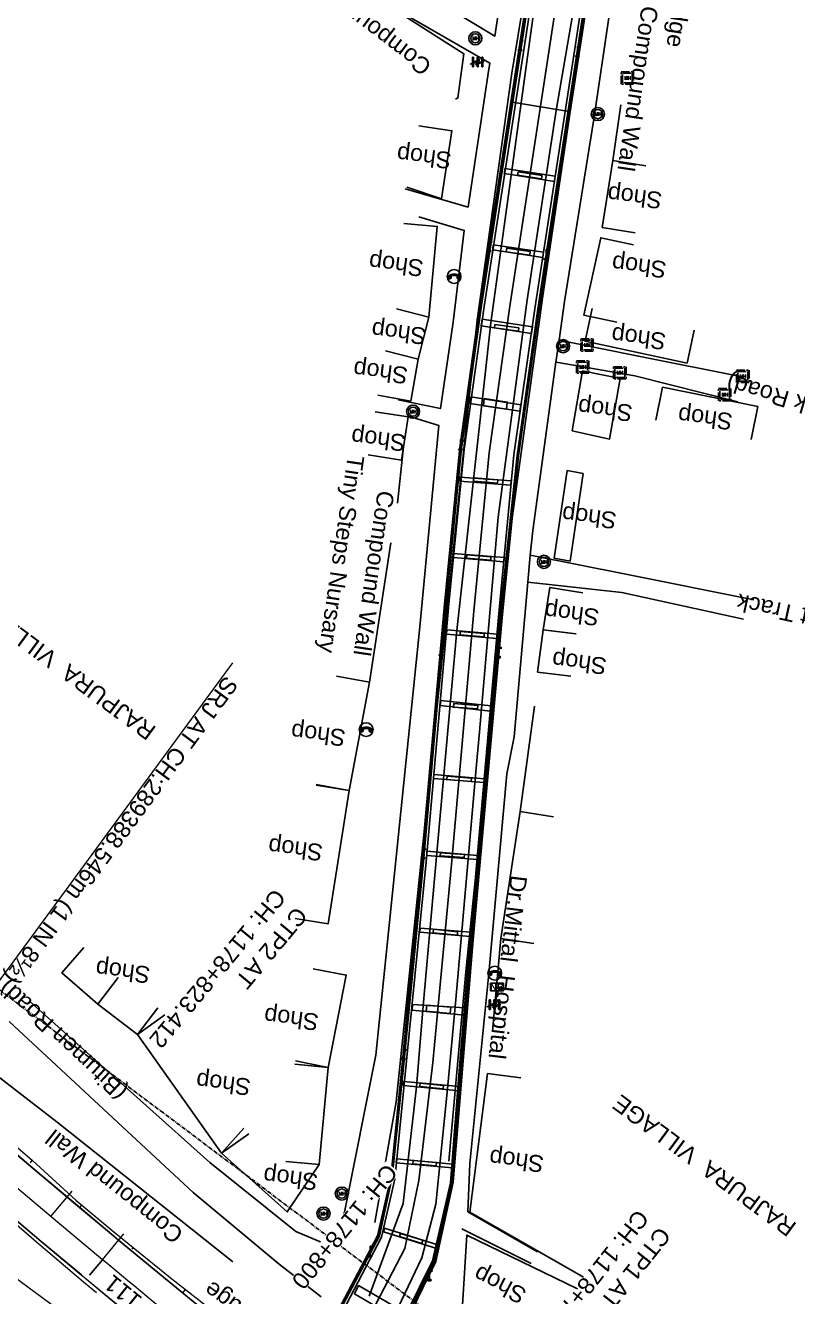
# Model space of a CAD drawing. Header units: metres. Extents: x 644418 to 1306172, y 3366650 to 6747308.
# Drawn here: x 653374.7 to 653490, y 3373469.3 to 3373658.8 of the extents above; entities that cross this region are included whole.
import ezdxf
from ezdxf.enums import TextEntityAlignment as Align

# ---------------------------------------------------------------- set-up
doc = ezdxf.new("R2010")
doc.units = ezdxf.units.M
doc.header["$MEASUREMENT"] = 0
doc.linetypes.add('CENTER', pattern=[2, 1.25, -0.25, 0.25, -0.25])
doc.linetypes.add('PHANTOM', pattern=[2.5, 1.25, -0.25, 0.25, -0.25, 0.25, -0.25])
doc.layers.get('Defpoints').update_dxf_attribs({"lineweight": 0})
for name, color, linetype in [('BRIDGE_PARAPET', 7, 'Continuous'), ('CART_TRACK', 34, 'Continuous'), ('COMMERCIAL_BLD_PUC', 251, 'Continuous'), ('COMPOUND_WALL', 251, 'Continuous'), ('DFCC Boundary', 6, 'CENTER'), ('Dimension', 10, 'Continuous'), ('GRILL', 251, 'Continuous'), ('LAMP_POST', 7, 'Continuous'), ('Manhole', 251, 'Continuous'), ('NAME_BOARD', 251, 'Continuous'), ('PIER_OR_ABUTMENT', 7, 'Continuous'), ('PROPOSED DFCC FORMATION LINE', 187, 'Continuous'), ('SUB_ROAD_CENTRE', 34, 'Continuous'), ('SUB_ROAD_EDGE', 34, 'Continuous'), ('Telephone_Pole', 251, 'Continuous'), ('TOPO_TELEPHONE_POLE', 8, 'Continuous'), ('TOPO_TEXT', 251, 'Continuous'), ('TRANSFORMER', 251, 'Continuous'), ('Trolley Refuse', 10, 'Continuous'), ('Village Name', 7, 'Continuous')]:
    doc.layers.add(name, color=color, linetype=linetype)
for name, color, linetype, lineweight in [('C-ALIG-LABL-DG', 1, 'Continuous', 25), ('C-ALIG-LABL-DG-MARK', 1, 'Continuous', 25), ('Cardinal_Leader', 10, 'Continuous', 0), ('Existing IR Track', 143, 'Continuous', 0), ('PROPOSED DFCC TOE LINE', 239, 'Continuous', 0), ('PROPOSED DFCC TOE SLOPES', 239, 'Continuous', 0), ('PROPOSED DFCC TRACK', 1, 'Continuous', 0), ("RAJPURA STN. SRJ's", 251, 'Continuous', 0)]:
    doc.layers.add(name, color=color, linetype=linetype, lineweight=lineweight)
doc.styles.add('Arial', font='arial.ttf')
doc.styles.add('NB', font='swissbo.ttf', dxfattribs={"height": 1.5})
doc.styles.add('ROMANS', font='romans.shx')
doc.styles.get("Standard").update_dxf_attribs({"font": 'arial.ttf'})
doc.styles.add('Style-Arial', font='arial.ttf')
doc.styles.add('Vill txt', font='arial.ttf', dxfattribs={"height": 3})
doc.dimstyles.new('DIM', dxfattribs={"dimtxt": 2.5, "dimasz": 2.5, "dimexe": 0.18, "dimexo": 0.0625, "dimgap": 0.09, "dimtad": 0, "dimtih": 1, "dimtoh": 1, "dimdec": 3, "dimzin": 0, "dimdsep": 46, "dimtxsty": 'Standard', "dimcen": 0.09, "dimadec": 0, "dimazin": 0, "dimtfac": 1, "dimtdec": 3, "dimtofl": 0, "dimtmove": 0, "dimatfit": 3, "dimfxl": 1, "dimtolj": 1, "dimtzin": 0, "dimarcsym": 0})

# ---------------------------------------------------------------- blocks, each defined once
blk = doc.blocks.new('LP')
for points in [[(0, 0), (0, 1.5)], [(0.25, 1.35), (0.44, 1.35)]]:
    blk.add_lwpolyline(points)
for centre, radius, start, end in [((0.07, 0.99), 0.519, 57.6425, 97.3165), ((0.34, 1.33), 0.094, 11.7012, 168.0476)]:
    blk.add_arc(centre, radius, start, end)
at = {"extrusion": (0, 0, -1)}
blk.add_ellipse((0, 0.01), major_axis=(0.308, 0), ratio=0.400495, dxfattribs=at)
blk.add_ellipse((0.35, 1.36), major_axis=(0.0017, 0.0438), ratio=0.461056, start_param=1.74022, end_param=4.575836)
blk = doc.blocks.new('NB')
for p, q in [((-0.98, 0.82), (-0.98, 1.98)), ((-0.98, 1.98), (0.98, 1.98)), ((0.98, 1.98), (0.98, 0.82)), ((-0.98, 0.82), (0.98, 0.82)), ((-0.13, 0.82), (-0.13, 0)), ((-0.13, 0), (0.13, 0)), ((0.13, 0.82), (0.13, 0))]:
    blk.add_line(p, q)
at = {"style": 'NB', "width": 1.025371}
blk.add_text('NB', height=0.988, dxfattribs=at).set_placement((0, 1.4), align=Align.MIDDLE)
blk = doc.blocks.new('MHS')
at = {"layer": 'Manhole', "linetype": 'PHANTOM'}
for points in [[(-0.92, 0.95), (0.96, 0.95), (0.96, -0.87), (-0.92, -0.87)], [(-0.72, 0.75), (0.76, 0.75), (0.76, -0.67), (-0.72, -0.67)]]:
    blk.add_lwpolyline(points, close=True, dxfattribs=at)
at = {"layer": 'Manhole', "linetype": 'PHANTOM', "style": 'ROMANS', "width": 0.9}
blk.add_text('MH', height=0.55, dxfattribs=at).set_placement((0.03, -0.22), align=Align.CENTER)
blk = doc.blocks.new('TP')
at = {"layer": 'Telephone_Pole'}
blk.add_hatch(color=8, dxfattribs=at).paths.add_polyline_path([(0.49, 0.08, -0.516403), (0.5, 0.04, 0.157799), (0.42, -0.19, 0.257253), (0.43, -0.21), (0.7, -0.4, 0.297943), (0.73, -0.4, 0.213635), (0.94, -0.09, 0.292624), (0.86, 0.1, 0.314672), (-0.86, 0.1, 0.297888), (-0.94, -0.1, 0.205841), (-0.73, -0.4, 0.297943), (-0.7, -0.4), (-0.43, -0.21, 0.257253), (-0.42, -0.19, 0.155164), (-0.5, 0.04, -0.510878), (-0.49, 0.08, -0.167449)])
at = {"layer": 'Telephone_Pole', "color": 8}
for p, q in [((-0.7, -0.4), (-0.43, -0.21)), ((-0.44, -0.22), (-0.44, -0.22)), ((0.7, -0.4), (0.43, -0.21)), ((0.44, -0.22), (0.44, -0.22))]:
    blk.add_line(p, q, dxfattribs=at)
blk.add_circle((0, 0), 1.03, dxfattribs=at)
for centre, radius, start, end in [((0.01, -1.13), 1.5, 55.3659, 125.2353), ((-0.48, 0.05), 0.0243, 109.2181, 217.464), ((-0.82, -0.21), 0.402, 2.1844, 37.464), ((0.01, -1.34), 1.5, 71.1943, 109.2181), ((0.82, -0.21), 0.402, 141.9464, 177.8156), ((0.48, 0.06), 0.0243, 321.9464, 71.1943), ((0.75, -0.06), 0.194, 350.1231, 55.3659), ((-0.44, -0.19), 0.0258, 304.4776, 2.1844), ((0.44, -0.19), 0.0258, 177.8156, 235.5224), ((0.72, -0.38), 0.0258, 235.5224, 301.8866), ((0.49, -0.01), 0.462, 301.8866, 350.1231)]:
    blk.add_arc(centre, radius, start, end, dxfattribs=at)
blk = doc.blocks.new('TRF')
blk.add_hatch(color=256).paths.add_polyline_path([(0.22, -0.04), (0.38, 0.42), (-0.98, -0.29), (0.02, 0.04), (-0.18, -0.39), (0.98, 0.09)])
for p, q in [((-0.69, 0.72), (-0.69, -0.72)), ((-0.52, 0.72), (-0.69, 0.72)), ((-0.52, -0.72), (-0.52, 0.72)), ((0, 0.72), (0, -0.72)), ((0.17, 0.72), (0, 0.72)), ((0.17, -0.72), (0.17, 0.72)), ((0.7, 0.72), (0.7, -0.72)), ((0.87, 0.72), (0.7, 0.72)), ((0.87, -0.72), (0.87, 0.72)), ((-0.69, -0.72), (-0.52, -0.72)), ((0, -0.72), (0.17, -0.72)), ((0.7, -0.72), (0.87, -0.72))]:
    blk.add_line(p, q)
blk.add_lwpolyline([(0.22, -0.04), (0.38, 0.42), (-0.98, -0.29), (0.02, 0.04), (-0.18, -0.39), (0.98, 0.09)], close=True)
blk = doc.blocks.new('MHC')
at = {"layer": 'Manhole'}
for radius in [0.977, 0.688]:
    blk.add_circle((0, 0), radius, dxfattribs=at)
at = {"layer": 'Manhole', "linetype": 'PHANTOM', "style": 'ROMANS', "width": 0.9}
blk.add_text('MH', height=0.55, dxfattribs=at).set_placement((0.02, -0.28), align=Align.CENTER)
blk = doc.blocks.new('*D1964')
at = {"layer": 'Defpoints', "color": 0, "transparency": 16777216}
for p in [(653096.69, 3373669.94), (653096.69, 3373669.94), (653078.82, 3373645.74)]:
    blk.add_point(p, dxfattribs=at)
at = {"layer": 'Dimension', "color": 0, "lineweight": -2, "transparency": 16777216}
for p, q in [((653096.74, 3373669.91), (653096.83, 3373669.84)), ((653080.3, 3373647.76), (653095.2, 3373667.93)), ((653078.87, 3373645.71), (653078.96, 3373645.64))]:
    blk.add_line(p, q, dxfattribs=at)
at = {"layer": 'Dimension', "color": 0, "transparency": 16777216}
for points in [[(653094.87, 3373668.18), (653095.54, 3373667.68), (653096.69, 3373669.94)], [(653079.97, 3373648), (653080.64, 3373647.51), (653078.82, 3373645.74)]]:
    blk.add_solid(points, dxfattribs=at)
at = {"layer": 'Dimension', "color": 0, "lineweight": 0, "transparency": 16777216, "insert": (1306165.16, 6747301.7), "char_height": 2.5, "attachment_point": 5, "rotation": 144}
blk.add_mtext('\\A1;30.079 m', dxfattribs=at)

msp = doc.modelspace()

# ---------------------------------------------------------------- linework, layer by layer
at = {"layer": 'BRIDGE_PARAPET', "linetype": 'Continuous'}
for points in [[(653228.589, 3373312.87, 274.335), (653259.333, 3373346.827, 275.71), (653288.109, 3373378.346, 277.009), (653299.701, 3373390.721, 277.589), (653309.278, 3373398.785, 277.968), (653318.329, 3373405.097, 278.24), (653331.996, 3373412.726, 278.565), (653356.211, 3373426.054, 278.966), (653382.782, 3373440.523, 279.021), (653405.664, 3373453.224, 278.986), (653413.989, 3373458.952, 278.844), (653421.478, 3373467.298, 278.569), (653427.287, 3373478.302, 278.292), (653429.258, 3373487.02, 278.086), (653431.016, 3373504.429, 277.634), (653433.845, 3373534.126, 276.729), (653437.28, 3373572.516, 275.555), (653439.59, 3373595.893, 274.844), (653442.512, 3373616.875, 274.215), (653448.538, 3373656.103, 273.02), (653456.174, 3373705.46, 271.5)], [(653456.446, 3373705.415, 271.506), (653448.817, 3373656.128, 273.028), (653442.796, 3373617.036, 274.212), (653439.823, 3373595.798, 274.852), (653437.543, 3373572.54, 275.55), (653434.166, 3373534.114, 276.741), (653431.248, 3373504.445, 277.643), (653429.462, 3373487.047, 278.083), (653427.558, 3373478.302, 278.291), (653421.73, 3373467.235, 278.563), (653414.157, 3373458.78, 278.831), (653405.888, 3373453.037, 278.988), (653382.962, 3373440.274, 279.033), (653356.295, 3373425.923, 278.968), (653309.096, 3373399.029, 277.966), (653299.519, 3373390.965, 277.587), (653259.515, 3373346.583, 275.712), (653228.752, 3373312.798, 274.388)], [(653206.44, 3373275.72, 273.232), (653294.92, 3373373.208, 276.923), (653306.134, 3373384.737, 277.417), (653313.992, 3373391.273, 277.745), (653323.374, 3373397.796, 278.042), (653335.685, 3373404.994, 278.453), (653360.951, 3373418.879, 278.987), (653390.042, 3373434.719, 279.114), (653410.549, 3373445.764, 279.223), (653420.361, 3373452.028, 279.317), (653429.906, 3373462.373, 279.167), (653435.736, 3373474.772, 278.794), (653438.377, 3373486.383, 278.395), (653439.82, 3373504.247, 277.755), (653442.22, 3373533.556, 276.681), (653445.599, 3373571.064, 275.567), (653448.131, 3373594.696, 274.844), (653451.241, 3373616.826, 274.141), (653457.184, 3373655.546, 272.991), (653464.501, 3373703.492, 271.481)], [(653464.773, 3373703.453, 271.486), (653457.449, 3373655.48, 272.986), (653451.439, 3373616.756, 274.169), (653448.329, 3373594.626, 274.872), (653445.797, 3373570.994, 275.595), (653442.418, 3373533.486, 276.709), (653440.018, 3373504.177, 277.783), (653438.575, 3373486.313, 278.423), (653435.934, 3373474.702, 278.822), (653430.11, 3373462.187, 279.153), (653420.565, 3373451.842, 279.303), (653410.753, 3373445.578, 279.209), (653390.246, 3373434.533, 279.1), (653361.032, 3373418.593, 278.985), (653335.743, 3373404.754, 278.454), (653323.469, 3373397.598, 278.029), (653314.156, 3373391.103, 277.732), (653306.298, 3373384.567, 277.404), (653295.116, 3373373.012, 276.923), (653265.419, 3373340.427, 275.652), (653235.314, 3373307.141, 274.393)]]:
    msp.add_polyline3d(points, dxfattribs=at)
at = {"layer": 'C-ALIG-LABL-DG-MARK', "color": 1, "linetype": 'Continuous', "lineweight": 25}
msp.add_line((653386.2193, 3373474.7641), (653384.3023, 3373472.4564), dxfattribs=at)
at = {"layer": 'Cardinal_Leader', "lineweight": 0, "flags": 128}
msp.add_lwpolyline([(653378.5012, 3373481.1373), (653381.7187, 3373484.9645)], dxfattribs=at)
at = {"layer": 'Cardinal_Leader', "linetype": 'Continuous', "lineweight": 0, "flags": 128}
msp.add_lwpolyline([(653386.2193, 3373474.7641), (653389.4142, 3373478.6101)], dxfattribs=at)
at = {"layer": 'CART_TRACK', "linetype": 'Continuous'}
for points in [[(653450.054, 3373579.801, 269.05), (653464.3608, 3373576.9763, 269.065), (653483.438, 3373573.184, 268.989)], [(653481.889, 3373570.301, 268.975), (653463.759, 3373574.251, 269.051), (653449.736, 3373575.817, 269.023)]]:
    msp.add_polyline3d(points, dxfattribs=at)
at = {"layer": 'COMMERCIAL_BLD_PUC', "linetype": 'Continuous'}
for points in [[(653433.4564, 3373643.8552, 270.544), (653438.399, 3373643.1, 270.544), (653436.8519, 3373632.9745, 270.89), (653431.6364, 3373634.6736, 270.89)], [(653465.758, 3373627.9086, 270.57), (653460.819, 3373628.687, 270.57), (653462.39, 3373638.655, 270.589), (653467.329, 3373637.8766, 270.589)], [(653431.2132, 3373629.2934, 270.91), (653436.192, 3373628.834, 270.91), (653434.942, 3373615.288, 272.322), (653430.0988, 3373616.5303, 272.322)], [(653462.9861, 3373614.5458, 272.614), (653458.1, 3373615.607, 272.614), (653460.605, 3373627.141, 270.567), (653465.4911, 3373626.0798, 270.567)], [(653430.0988, 3373616.5303, 272.322), (653434.942, 3373615.288, 272.322), (653433.335, 3373609.023, 271.342), (653428.4918, 3373610.2653, 271.342)], [(653474.5393, 3373613.3607, 271.116), (653473.495, 3373608.471, 271.116), (653458.273, 3373611.722, 270.686), (653459.3173, 3373616.6117, 270.686)], [(653428.4918, 3373610.2653, 271.342), (653433.335, 3373609.023, 271.342), (653432.237, 3373602.799, 272.018), (653427.313, 3373603.6677, 272.018)], [(653468.8132, 3373599.9676, 270.489), (653469.806, 3373604.868, 270.489), (653484.061, 3373601.98, 270.463), (653483.0682, 3373597.0796, 270.463)], [(653426.9137, 3373601.1986, 272.123), (653431.854, 3373600.428, 272.123), (653430.8505, 3373593.994, 272.423), (653425.9102, 3373594.7646, 272.423)], [(653456.8264, 3373568.0845, 271.576), (653451.984, 3373568.707, 271.576), (653453.008, 3373575.004, 269.79), (653457.9432, 3373574.2015, 269.79)], [(653456.1322, 3373561.7605, 271.064), (653451.173, 3373562.398, 271.064), (653451.984, 3373568.707, 271.576), (653456.9432, 3373568.0695, 271.576)], [(653421.167, 3373561.793, 270.398), (653426.082, 3373560.875, 270.398), (653423.066, 3373544.728, 270.863), (653418.151, 3373545.646, 270.863)], [(653418.1268, 3373545.5057, 270.863), (653423.066, 3373544.728, 270.863), (653419.939, 3373524.868, 271.192), (653414.9998, 3373525.6457, 271.192)], [(653450.6075, 3373521.8991, 272.039), (653445.666, 3373522.662, 272.039), (653448.588, 3373541.589, 270.941), (653453.5295, 3373540.8261, 270.941)], [(653388.5828, 3373516.8452, 269), (653385.55, 3373512.87, 269), (653380.188, 3373517.535, 269.612), (653383.4699, 3373521.3072, 269.612)], [(653417.6996, 3373518.1517, 270.884), (653422.608, 3373517.199, 270.884), (653419.938, 3373503.443, 270.771), (653415.0296, 3373504.3957, 270.771)], [(653394.4928, 3373512.3362, 269.704), (653391.46, 3373508.361, 269.704), (653385.55, 3373512.87, 269), (653388.5828, 3373516.8452, 269)], [(653408.0905, 3373493.5544, 270.966), (653404.012, 3373490.662, 270.966), (653391.46, 3373508.361, 269.704), (653395.5385, 3373511.2534, 269.704)], [(653414.9592, 3373503.9033, 270.771), (653419.938, 3373503.443, 270.771), (653418.598, 3373488.949, 271.148), (653413.6192, 3373489.4093, 271.148)], [(653458.048, 3373472.161, 269.588), (653441.076, 3373481.84, 270.576), (653443.713, 3373502.524, 270.823), (653448.6729, 3373501.8917, 270.823)], [(653418.598, 3373488.949, 271.148), (653413.818, 3373481.889, 271.135), (653404.012, 3373490.662, 270.966), (653407.3458, 3373494.3884, 270.966)], [(653457.146, 3373470.411, 269.764), (653440.6044, 3373478.4296, 270.152), (653439.951, 3373467.993, 273.461)]]:
    msp.add_polyline3d(points, dxfattribs=at)
for points in [[(653456.315, 3373598.339, 271.531), (653457.899, 3373607.307, 270.437), (653463.515, 3373606.161, 270.653), (653461.9196, 3373597.1285, 270.653)], [(653456.018, 3373578.923, 270.854), (653453.626, 3373579.387, 270.776), (653455.575, 3373592.442, 272.134), (653457.9682, 3373591.9778, 272.134)]]:
    msp.add_polyline3d(points, close=True, dxfattribs=at)
at = {"layer": 'COMPOUND_WALL', "ltscale": 5}
msp.add_lwpolyline([(653405.69, 3373474.453), (653379.475, 3373495.293), (653364.068, 3373507.142)], dxfattribs=at)
at = {"layer": 'COMPOUND_WALL', "linetype": 'Continuous'}
for points in [[(653418.444, 3373669.504, 270.55), (653431.266, 3373660.23, 270.483), (653440.153, 3373654.6, 270.225), (653439.289, 3373647.997, 270.513), (653438.903, 3373647.833, 271.169)], [(653462.39, 3373638.655, 270.589), (653463.603, 3373646.962, 269.39)], [(653430.266, 3373587.564, 270.535), (653431.101, 3373595.537, 270.472)], [(653429.29, 3373581.675, 270.578), (653426.082, 3373560.875, 270.398)], [(653448.588, 3373541.589, 270.941), (653450.709, 3373557.288, 270.041)], [(653444.456, 3373508.839, 269.102), (653445.666, 3373522.662, 272.039)]]:
    msp.add_polyline3d(points, dxfattribs=at)
at = {"layer": 'DFCC Boundary', "ltscale": 0.5, "flags": 128}
msp.add_lwpolyline([(655695.597, 3371812.1897), (655640.8822, 3371912.823), (655580.0449, 3371996.7158), (655509.7792, 3372062.0857), (655426.9534, 3372113.9756), (655342.6069, 3372167.9462), (655257.8854, 3372221.2222), (655173.2688, 3372275.363), (655087.3459, 3372327.2788), (655002.8598, 3372380.6107), (654914.5097, 3372429.9473), (654741.1355, 3372529.4419), (654650.033, 3372576.4159), (654568.6995, 3372626.155), (654571.9877, 3372630.6369), (654391.4686, 3372756.327), (654377.1337, 3372736.8494), (654004.4289, 3373016.6995), (654007.7887, 3373020.6424), (653690.5739, 3373253.6486), (653690.5425, 3373253.6059), (653433.8132, 3373453.1485), (653440.7668, 3373462.5592), (653208.8394, 3373636.5534), (653216.1698, 3373646.5105), (653142.1983, 3373700.8896), (653053.6963, 3373771.1122), (652994.4341, 3373810.5255), (652929.3691, 3373859.5713), (652860.9168, 3373902.1103), (652749.6028, 3373984.4705), (652631.2396, 3374070.7175), (652636.2281, 3374078.1704), (652537.912, 3374145.7283), (652392.904, 3374241.2711), (652388.7719, 3374235.6812), (652308.569, 3374304.8076), (652315.9256, 3374314.7669), (652103.9815, 3374448.7876), (652083.1937, 3374464.1943), (652072.7494, 3374471.9329), (652052.3219, 3374487.0684), (652038.1897, 3374497.5387), (652024.0173, 3374508.0388), (652009.8347, 3374518.5254), (651995.6683, 3374529), (651981.7515, 3374539.2836), (651967.8828, 3374549.5317), (651954.6903, 3374559.2866), (651941.4997, 3374569.04), (651923.9377, 3374582.0168), (651906.3215, 3374595.0337), (651892.0868, 3374605.5547), (651877.7985, 3374616.1153), (651861.6288, 3374628.0564), (651845.5071, 3374639.9619), (651829.5757, 3374651.7544), (651824.7911, 3374655.296), (651813.6747, 3374663.5244), (651797.4592, 3374675.4968), (651792.6217, 3374679.0685), (651809.3453, 3374701.6999), (651798.0335, 3374710.0518), (651782.3495, 3374721.6444), (651766.6655, 3374733.2369), (651750.5163, 3374745.1875), (651734.3118, 3374757.179), (651717.3274, 3374769.6994), (651700.4625, 3374782.1317), (651684.6001, 3374793.8578), (651668.5938, 3374805.6902), (651652.6806, 3374817.4203), (651636.8173, 3374829.1137), (651620.9269, 3374840.8662), (651604.9647, 3374852.6718), (651588.7459, 3374864.6312), (651572.5882, 3374876.5455), (651556.6943, 3374888.2868), (651540.8409, 3374899.9983), (651524.5553, 3374912.0488), (651508.2568, 3374924.109), (651492.7938, 3374935.5157), (651477.3997, 3374946.8715), (651461.3291, 3374958.7436), (651445.2311, 3374970.6359), (651429.3555, 3374982.3615), (651413.4375, 3374994.1184), (651396.6322, 3375006.522), (651379.7761, 3375018.963), (651363.6644, 3375030.8565), (651352.7728, 3375038.8965), (651331.6522, 3375054.4784), (651315.7738, 3375066.1947), (651299.7306, 3375078.0412), (651283.6239, 3375089.9346), (651273.9044, 3375097.1057), (651264.2377, 3375104.2378), (651243.4187, 3375119.6324), (651222.5077, 3375135.095), (651201.5462, 3375150.5784), (651180.4926, 3375166.1298), (651161.7365, 3375179.9701), (651143.0969, 3375193.7244), (651126.6442, 3375205.9373), (651110.0563, 3375218.2505), (651088.7204, 3375233.9244), (651067.5473, 3375249.4788), (651049.4448, 3375262.8672), (651031.0656, 3375276.4601), (651013.3004, 3375289.5618), (650995.6557, 3375302.5748), (650975.556, 3375317.4171), (650955.4878, 3375332.2363), (650948.8014, 3375337.1771), (650951.4372, 3375340.7501), (650937.0874, 3375351.3535), (650916.0918, 3375366.8677), (650897.9224, 3375380.2929), (650879.805, 3375393.6796), (650866.8386, 3375403.2309), (650853.9116, 3375412.7532), (650835.5886, 3375426.289), (650817.2946, 3375439.8035), (650797.968, 3375454.1206), (650778.7222, 3375468.3781), (650760.7655, 3375481.6337), (650742.8011, 3375494.8949), (650723.0807, 3375509.4255), (650703.3693, 3375523.9495), (650688.6613, 3375534.8372), (650673.8463, 3375545.804), (650653.7938, 3375560.6295), (650633.6894, 3375575.4932), (650612.6421, 3375591.0542), (650592.0153, 3375606.3042), (650570.0328, 3375622.5591), (650548.5001, 3375638.4814), (650530.5234, 3375651.793), (650512.3606, 3375665.2423), (650494.7465, 3375678.2665), (650476.9008, 3375691.462), (650459.2976, 3375704.4721), (650441.3132, 3375717.7633), (650427.1261, 3375728.1319), (650413.8099, 3375737.864), (650402.677, 3375746.2697), (650389.8486, 3375755.6668), (650377.7322, 3375764.5425), (650360.7275, 3375777.1141), (650343.7744, 3375789.6482), (650325.0342, 3375803.5254), (650306.3109, 3375817.39), (650287.6225, 3375831.2124), (650268.717, 3375845.1957), (650250.337, 3375858.8009), (650231.8256, 3375872.5033), (650215.4559, 3375884.6355), (650199.261, 3375896.6381), (650189.9351, 3375903.5429), (650184.6476, 3375907.4517), (650170.3331, 3375918.0338), (650153.2211, 3375930.7288), (650135.9365, 3375943.5518), (650119.2313, 3375955.9159), (650102.3769, 3375968.3905), (650085.2738, 3375981.0461), (650068.2078, 3375993.6742), (650052.7787, 3376005.1011), (650037.4384, 3376016.4621), (650022.1728, 3376027.766), (650006.9632, 3376039.0283), (649974.7512, 3376062.8762), (649961.4537, 3376072.7117), (649948.2091, 3376082.508), (649944.476, 3376085.2722), (649918.728, 3376050.5341), (649909.4316, 3376057.4177), (649896.4092, 3376067.0604), (649893.7832, 3376069.0128), (649891.1645, 3376070.9437), (649888.4639, 3376072.9569), (649875.744, 3376082.3694), (649867.5551, 3376088.4016), (649853.4118, 3376098.8745), (649839.2513, 3376109.3603), (649829.0749, 3376116.9005), (649827.2194, 3376118.2675), (649818.0867, 3376125.0366), (649808.8566, 3376131.8779), (649793.2502, 3376143.4201), (649777.6288, 3376154.9733), (649763.6321, 3376165.3144), (649749.5741, 3376175.7007), (649733.9228, 3376187.2754), (649718.3343, 3376198.8036), (649705.3241, 3376208.4391), (649692.3703, 3376218.0327), (649678.0208, 3376228.6769), (649663.5747, 3376239.3366), (649646.4625, 3376252.0623), (649634.6272, 3376260.744), (649624.9192, 3376267.9946), (649615.0208, 3376275.3876), (649599.9831, 3376286.4834), (649588.9857, 3376294.598), (649590.032, 3376296.0132), (649586.1685, 3376298.8639), (649569.3593, 3376311.3207), (649552.641, 3376323.7102), (649537.2353, 3376335.0739), (649521.9792, 3376346.327), (649506.2408, 3376358.0035), (649490.3575, 3376369.7875), (649475.7578, 3376380.5673), (649461.1933, 3376391.3211), (649445.4753, 3376402.9572), (649429.8494, 3376414.5253), (649414.4906, 3376425.9209), (649378.3483, 3376452.6365), (649368.4603, 3376459.9984), (649352.6509, 3376471.6682), (649336.6992, 3376483.4434), (649322.3941, 3376494.1037), (649307.6557, 3376505.0862), (649290.8736, 3376517.4208), (649273.972, 3376529.8435), (649258.1992, 3376541.4854), (649242.2966, 3376553.2232), (649226.5432, 3376564.8634), (649210.8826, 3376576.435), (649195.2207, 3376588.0769), (649179.5326, 3376599.7383), (649164.9134, 3376610.5118), (649150.5177, 3376621.1205), (649135.415, 3376632.3287), (649120.2337, 3376643.5954), (649107.8929, 3376652.6743), (649095.5927, 3376661.7234), (649079.5687, 3376673.5769), (649063.4846, 3376685.4748), (649046.5651, 3376697.9756), (649029.6506, 3376710.4727), (649013.3465, 3376722.5351), (648996.9805, 3376734.6431), (648980.3936, 3376746.8979), (648963.6626, 3376759.259), (648946.7453, 3376771.7643), (648929.6945, 3376784.3682), (648913.5118, 3376796.3614), (648897.2206, 3376808.435), (648876.2496, 3376823.9678), (648855.1325, 3376839.6089), (648839.3985, 3376851.2044), (648823.6596, 3376862.8037), (648806.187, 3376875.7235), (648788.7814, 3376888.5937), (648772.4766, 3376900.6763), (648756.1277, 3376912.7915), (648748.6058, 3376918.3049), (648733.321, 3376929.6306), (648718.1841, 3376940.8501), (648694.1574, 3376958.9078), (648686.9154, 3376964.1595), (648685.9321, 3376964.8321), (648667.95, 3376978.2197), (648649.3198, 3376992.1471), (648633.5557, 3377003.8368), (648617.684, 3377015.6038), (648613.3865, 3377018.7718), (648613.1308, 3377018.4261), (648605.39, 3377024.1325), (648593.439, 3377032.9404), (648576.5994, 3377045.3816), (648559.8787, 3377057.7351), (648542.9247, 3377070.3132), (648525.9483, 3377082.908), (648511.3109, 3377093.7409), (648496.5572, 3377104.6599), (648477.562, 3377118.7172), (648458.5464, 3377132.7896), (648451.3349, 3377138.2101), (648435.5918, 3377149.862), (648422.1096, 3377159.9046), (648408.3664, 3377170.0637), (648394.6863, 3377180.1761), (648381.6588, 3377189.818), (648368.6059, 3377199.4787), (648354.1188, 3377210.196), (648339.6473, 3377220.9017), (648325.8166, 3377231.1386), (648311.9735, 3377241.3853), (648297.2469, 3377252.2824), (648283.6168, 3377262.3688), (648282.6002, 3377260.9951), (648281.5015, 3377261.8082), (648268.446, 3377271.4578), (648255.3849, 3377281.1115), (648243.3023, 3377290.0413), (648231.5826, 3377298.7116), (648230.1246, 3377299.843), (648216.137, 3377310.1827), (648202.3989, 3377320.3379), (648187.9045, 3377331.0225), (648173.4524, 3377341.7035), (648159.964, 3377351.7009), (648146.3755, 3377361.7726), (648132.3698, 3377372.1252), (648118.3132, 3377382.5155), (648104.5683, 3377392.6752), (648090.8453, 3377402.8186), (648079.0331, 3377411.5788), (648067.1746, 3377420.3734), (648052.1864, 3377431.461), (648037.1291, 3377442.5999), (648023.4384, 3377452.7367), (648009.6421, 3377462.9518), (647998.5681, 3377471.1475), (647977.6651, 3377486.6371), (647970.8013, 3377491.7424), (647954.3046, 3377504.0127), (647940.5645, 3377514.1537), (647927.1436, 3377524.0583), (647912.5029, 3377534.9198), (647897.7662, 3377545.8524), (647883.3488, 3377556.5286), (647868.9785, 3377567.1699), (647855.3948, 3377577.2425), (647841.7032, 3377587.3948), (647828.8284, 3377596.8277), (647815.9828, 3377606.2395), (647798.869, 3377618.9232), (647787.996, 3377626.9816), (647769.1212, 3377640.9619), (647756.6675, 3377650.183), (647742.624, 3377660.5991), (647728.5049, 3377671.0713), (647713.635, 3377682.0926), (647698.699, 3377693.1628), (647681.9918, 3377705.517), (647665.4025, 3377717.7839), (647652.0515, 3377727.6811), (647638.8028, 3377737.5025), (647625.2604, 3377747.546), (647611.724, 3377757.585), (647601.846, 3377764.9047), (647586.5632, 3377776.2354), (647574.9107, 3377784.8659), (647552.1318, 3377801.7377), (647544.5766, 3377807.3492), (647531.2096, 3377817.2774), (647518.7824, 3377826.4783), (647506.3678, 3377835.6698), (647493.0662, 3377845.5438), (647479.7149, 3377855.4547), (647466.3541, 3377865.3556), (647452.9886, 3377875.26), (647440.1702, 3377884.755), (647427.3392, 3377894.2595), (647421.9004, 3377898.2902), (647422.4016, 3377898.9655), (647413.1507, 3377905.8213), (647398.5546, 3377916.6386), (647385.2867, 3377926.4568), (647372.1159, 3377936.2032), (647357.4127, 3377947.1112), (647351.2811, 3377951.6601), (647330.0092, 3377967.4105), (647317.4471, 3377976.6964), (647304.414, 3377986.3606), (647291.335, 3377996.0589), (647278.7541, 3378005.3917), (647266.0777, 3378014.7954), (647252.9457, 3378024.4462), (647239.9839, 3378033.9719), (647225.7512, 3378044.5255), (647211.5179, 3378055.0796), (647196.511, 3378066.208), (647181.4966, 3378077.3419), (647167.7872, 3378087.5064), (647154.0498, 3378097.6917), (647140.7668, 3378107.5414), (647127.4862, 3378117.3893), (647113.2521, 3378127.9375), (647099.0375, 3378138.4713), (647085.0268, 3378148.8592), (647070.9977, 3378159.2608), (647056.5444, 3378169.9697), (647042.0873, 3378180.6814), (647027.5624, 3378191.4464), (647013.0728, 3378202.1851), (646999.864, 3378211.9684), (646986.6741, 3378221.7376), (646973.6148, 3378231.4185), (646960.4875, 3378241.1499), (646945.7953, 3378252.0414), (646931.0256, 3378262.9902), (646930.6274, 3378263.2852), (646951.9475, 3378292.0562)], dxfattribs=at)
at = {"layer": 'Existing IR Track', "flags": 128}
msp.add_lwpolyline([(653171.0029, 3373621.2047), (653182.4587, 3373612.7706), (653195.9674, 3373602.7429), (653211.3195, 3373591.3472), (653221.7338, 3373583.6639), (653234.2149, 3373574.4556), (653248.1047, 3373564.1898), (653263.9843, 3373552.4618), (653273.9813, 3373545.083), (653283.3529, 3373538.1738), (653285.0673, 3373536.9042), (653293.2348, 3373530.9191), (653303.249, 3373523.5633), (653317.6199, 3373512.9801), (653335.3815, 3373499.964), (653344.9314, 3373492.9254), (653376.23, 3373469.8555), (653393.0325, 3373457.469)], dxfattribs=at)
at = {"layer": 'GRILL', "linetype": 'Continuous'}
for points in [[(653430.382, 3373467.657, 269.845), (653433.886, 3373475.032, 269.656), (653435.987, 3373483.037, 269.649), (653437.741, 3373500.262, 269.593), (653438.966, 3373513.559, 269.57), (653441.982, 3373547.495, 269.595), (653442.487, 3373553.501, 269.549), (653445.289, 3373585.469, 269.445), (653449.617, 3373617.901, 269.363), (653453.936, 3373646.138, 269.372), (653471.003, 3373745.448, 270.448)], [(653426.014, 3373469.303, 269.776), (653431.114, 3373483.138, 269.697), (653433.097, 3373500.546, 270.675), (653434.118, 3373512.605, 269.66), (653435.847, 3373532.1, 269.588), (653439.143, 3373568.587, 269.493), (653444.203, 3373614.461, 269.196), (653462.218, 3373744.997, 270.479)], [(653456.349, 3373705.458, 271.75), (653448.789, 3373656.112, 273.28), (653442.726, 3373617.002, 274.461), (653439.7, 3373595.917, 275.097), (653437.417, 3373572.527, 275.817), (653434.023, 3373534.079, 277.001), (653431.148, 3373504.468, 277.897), (653429.391, 3373486.914, 278.346), (653427.391, 3373478.266, 278.549), (653421.633, 3373467.198, 278.817), (653414.045, 3373458.865, 279.112), (653405.741, 3373453.123, 279.252), (653382.857, 3373440.374, 279.321), (653356.242, 3373425.969, 279.228), (653340.258, 3373417.314, 279.589), (653331.852, 3373412.755, 278.603), (653309.249, 3373398.834, 277.998)], [(653464.601, 3373703.529, 271.727), (653457.328, 3373655.496, 273.233), (653451.257, 3373616.798, 274.412), (653448.337, 3373594.631, 274.807), (653445.955, 3373571, 275.842), (653442.531, 3373533.534, 276.956), (653441.522, 3373521.895, 277.358), (653438.579, 3373486.334, 278.423), (653435.979, 3373474.497, 278.854), (653430.121, 3373462.617, 279.152), (653420.48, 3373451.954, 279.333), (653410.619, 3373445.641, 279.23), (653391.759, 3373435.472, 279.392), (653360.938, 3373418.775, 279.254), (653335.679, 3373404.865, 278.697), (653323.413, 3373397.684, 278.319), (653314.015, 3373391.165, 277.98), (653294.953, 3373373.08, 277.175), (653265.306, 3373340.499, 275.909), (653235.253, 3373307.284, 274.636), (653206.467, 3373275.634, 273.4), (653174.115, 3373239.813, 272.036)], [(653430.121, 3373462.617, 279.152), (653435.979, 3373474.497, 278.854), (653438.579, 3373486.334, 278.423), (653441.522, 3373521.895, 277.358)]]:
    msp.add_polyline3d(points, dxfattribs=at)
at = {"layer": 'PIER_OR_ABUTMENT', "linetype": 'Continuous'}
msp.add_polyline3d([(653447.1075, 3373647.4181, 270.274), (653455.836, 3373646.001, 268.991)], dxfattribs=at)
for points in [[(653446.2739, 3373637.4605, 271.851), (653446.218, 3373636.716, 271.843), (653453.69, 3373635.537, 271.83), (653453.7793, 3373636.3481, 271.838)], [(653448.286, 3373636.984, 269.211), (653448.2, 3373636.48, 269.201), (653451.762, 3373635.929, 269.271), (653451.848, 3373636.4331, 269.271)], [(653444.5579, 3373626.1125, 272.207), (653444.502, 3373625.368, 272.199), (653451.974, 3373624.189, 272.186), (653452.0633, 3373625.0001, 272.194)], [(653450.001, 3373624.549, 269.212), (653446.504, 3373625.061, 269.159), (653446.567, 3373625.622, 269.195), (653450.0644, 3373625.1099, 269.195)], [(653450.396, 3373613.873, 272.526), (653450.25, 3373612.88, 272.544), (653442.746, 3373613.997, 272.536), (653442.892, 3373614.99, 272.518)], [(653448.36, 3373613.725, 269.059), (653444.809, 3373614.209, 269.344), (653444.742, 3373613.72, 269.09), (653448.3042, 3373613.2345, 269.09)], [(653441.2, 3373603.449, 272.894), (653441.054, 3373602.456, 272.912), (653448.535, 3373601.285, 272.904), (653448.691, 3373602.246, 272.912)], [(653446.536, 3373601.572, 269.46), (653443.098, 3373602.089, 269.16), (653443.201, 3373603.162, 269.274), (653446.6518, 3373602.6431, 269.274)], [(653447.25, 3373590.884, 273.254), (653447.179, 3373590.26, 273.24), (653439.52, 3373590.846, 273.209), (653439.591, 3373591.47, 273.223)], [(653445.2027, 3373590.566, 269.408), (653441.6047, 3373590.879, 269.363), (653441.6357, 3373591.375, 269.362), (653445.234, 3373591.062, 269.362)], [(653438.569, 3373580.05, 273.584), (653438.613, 3373579.497, 273.641), (653446.16, 3373578.84, 273.632), (653446.228, 3373579.464, 273.615)], [(653444.18, 3373579.064, 269.429), (653440.582, 3373579.377, 269.384), (653440.613, 3373579.873, 269.383), (653444.2113, 3373579.56, 269.383)], [(653445.205, 3373568.017, 273.928), (653445.126, 3373567.379, 273.916), (653437.568, 3373568.062, 273.929), (653437.647, 3373568.7, 273.941)], [(653439.607, 3373567.928, 269.52), (653439.605, 3373568.437, 269.507), (653443.214, 3373568.141, 269.416), (653443.216, 3373567.6318, 269.416)], [(653436.71, 3373558.156, 274.268), (653436.628, 3373557.379, 274.249), (653444.166, 3373556.57, 274.287), (653444.248, 3373557.347, 274.306)], [(653438.611, 3373557.172, 269.272), (653438.653, 3373557.678, 269.147), (653442.267, 3373557.403, 268.675), (653442.2237, 3373556.8819, 268.675)], [(653435.695, 3373547.109, 274.615), (653435.647, 3373546.535, 274.627), (653443.223, 3373545.918, 274.645), (653443.271, 3373546.492, 274.633)], [(653437.643, 3373546.353, 270.175), (653437.685, 3373546.859, 270.05), (653441.299, 3373546.584, 269.578), (653441.2557, 3373546.0629, 269.578)], [(653434.656, 3373535.663, 274.936), (653434.62, 3373535.034, 274.941), (653442.204, 3373534.435, 274.943), (653442.23, 3373535.049, 274.949)], [(653436.629, 3373534.979, 269.633), (653436.687, 3373535.452, 269.632), (653440.253, 3373535.19, 269.539), (653440.195, 3373534.717, 269.539)], [(653433.65, 3373524.206, 275.283), (653433.614, 3373523.586, 275.28), (653441.177, 3373522.966, 275.333), (653441.206, 3373523.602, 275.319)], [(653435.606, 3373523.513, 269.575), (653435.627, 3373524.028, 269.545), (653439.234, 3373523.665, 269.552), (653439.213, 3373523.1491, 269.552)], [(653432.492, 3373512.84, 275.634), (653432.447, 3373511.998, 275.647), (653440.263, 3373511.24, 275.669), (653440.353, 3373512.31, 275.646)], [(653434.549, 3373511.803, 269.47), (653434.658, 3373512.735, 269.598), (653438.239, 3373512.421, 269.418), (653438.129, 3373511.4804, 269.418)], [(653431.148, 3373501.326, 275.989), (653431.099, 3373500.746, 275.995), (653439.547, 3373499.943, 275.988), (653439.626, 3373500.606, 275.954)], [(653437.069, 3373500.252, 272.475), (653433.585, 3373500.58, 272.429), (653433.638, 3373501.065, 272.423), (653437.1223, 3373500.737, 272.423)], [(653438.503, 3373489.025, 276.256), (653438.491, 3373488.449, 276.263), (653430.082, 3373489.22, 276.274), (653430.094, 3373489.796, 276.267)], [(653436.05, 3373488.774, 273.648), (653432.579, 3373489.074, 273.529), (653432.617, 3373489.556, 273.552), (653436.09, 3373489.2558, 273.552)], [(653436.414, 3373476.941, 276.459), (653436.277, 3373476.384, 276.473), (653428.187, 3373478.928, 276.547), (653428.324, 3373479.485, 276.533)], [(653433.892, 3373477.186, 273.025), (653430.555, 3373478.221, 272.894), (653430.69, 3373478.693, 272.924), (653434.0293, 3373477.6573, 272.924)], [(653432.047, 3373466.475, 275.879), (653431.455, 3373465.216, 275.928), (653423.853, 3373469.655, 275.947), (653424.445, 3373470.914, 275.898)]]:
    msp.add_polyline3d(points, close=True, dxfattribs=at)
at = {"layer": 'PROPOSED DFCC FORMATION LINE', "lineweight": 0, "flags": 128}
for points in [[(653403.3386, 3373465.6217), (653396.2117, 3373471.4403), (653388.6474, 3373477.6871), (653387.921, 3373478.2909), (653381.9447, 3373483.2831), (653375.2653, 3373488.9107), (653372.64, 3373491.1353)], [(653403.307, 3373465.5828), (653396.18, 3373471.4017), (653388.6155, 3373477.6486), (653387.889, 3373478.2524), (653381.9125, 3373483.2447), (653375.233, 3373488.8726), (653372.6076, 3373491.0971)], [(653391.3893, 3373465.5663), (653383.7911, 3373471.841), (653383.0615, 3373472.4475), (653377.0602, 3373477.4605), (653370.3565, 3373483.1087)], [(653391.421, 3373465.6049), (653383.8231, 3373471.8795), (653383.0934, 3373472.4859), (653377.0923, 3373477.4988), (653370.3888, 3373483.1469)]]:
    msp.add_lwpolyline(points, dxfattribs=at)
at = {"layer": 'PROPOSED DFCC TOE LINE', "lineweight": 0, "flags": 128}
msp.add_lwpolyline([(653373.2055, 3373491.8017), (653375.7916, 3373489.5327), (653382.2372, 3373483.6317), (653388.2533, 3373478.6904), (653388.9845, 3373478.0929), (653396.5978, 3373471.9106), (653403.8353, 3373466.2335)], dxfattribs=at)
at = {"layer": 'PROPOSED DFCC TOE LINE', "lineweight": 0}
msp.add_lwpolyline([(653385.3259, 3373469.8084), (653383.4306, 3373471.407), (653382.7071, 3373472.0213), (653376.7503, 3373477.0911), (653370.0967, 3373482.8015)], dxfattribs=at)
at = {"layer": 'PROPOSED DFCC TOE SLOPES', "linetype": 'Continuous', "lineweight": 0, "flags": 128}
for points in [[(653375.4857, 3373489.2256), (653375.7651, 3373489.556)], [(653382.8279, 3373482.4801), (653383.1585, 3373482.8751)], [(653390.6721, 3373476.3376), (653390.8627, 3373476.5677)], [(653398.1683, 3373469.7783), (653398.6171, 3373470.3267)]]:
    msp.add_lwpolyline(points, dxfattribs=at)
at = {"layer": 'PROPOSED DFCC TRACK', "color": 12, "flags": 128}
msp.add_lwpolyline([(653416.7596, 3373449.9856, -0.00578371), (653386.2193, 3373474.7641), (653379.5024, 3373480.3718), (653372.8109, 3373486.0097), (653366.1413, 3373491.6734), (653359.4898, 3373497.3586), (653352.8531, 3373503.0609), (653346.2274, 3373508.776), (653339.609, 3373514.4996), (653332.9943, 3373520.2275), (653292.0556, 3373555.6854), (653285.4409, 3373561.4133), (653278.8226, 3373567.1371), (653272.1973, 3373572.8526), (653265.5612, 3373578.5556), (653258.9108, 3373584.242), (653252.2427, 3373589.9076), (653245.5534, 3373595.5481), (653238.8395, 3373601.1593, 0.00998425), (653184.2293, 3373644.7636), (653177.2712, 3373650.069), (653170.2899, 3373655.3439)], format="xyb", dxfattribs=at)
at = {"layer": "RAJPURA STN. SRJ's", "lineweight": 13, "flags": 128}
msp.add_lwpolyline([(653368.8575, 3373513.7284), (653405.7037, 3373563.7592)], dxfattribs=at)
at = {"layer": 'SUB_ROAD_CENTRE', "linetype": 'Continuous'}
msp.add_polyline3d([(653232.021, 3373310.079, 273.721), (653262.461, 3373343.699, 275.039), (653291.346, 3373375.819, 276.228), (653303.038, 3373387.956, 276.792), (653311.883, 3373395.472, 277.124), (653320.917, 3373401.597, 277.439), (653334.062, 3373409.09, 277.813), (653358.881, 3373422.509, 278.343), (653387.064, 3373437.784, 278.358), (653408.346, 3373449.6, 278.339), (653416.996, 3373455.603, 278.295), (653425.202, 3373464.62, 278.109), (653431.347, 3373476.429, 277.804), (653433.456, 3373486.588, 277.448), (653435.542, 3373504.19, 276.948), (653438.32, 3373533.71, 276.043), (653441.659, 3373571.47, 274.906), (653443.954, 3373595.094, 274.184), (653447.012, 3373616.963, 273.565), (653452.962, 3373655.505, 272.312), (653460.394, 3373704.4, 270.767), (653466.58, 3373745.419, 269.475)], dxfattribs=at)
at = {"layer": 'SUB_ROAD_EDGE', "linetype": 'Continuous'}
for points in [[(653138.931, 3373212.941, 269.707), (653167.901, 3373244.913, 270.99), (653229.135, 3373312.464, 273.619), (653258.806, 3373345.067, 273.952), (653288.371, 3373378.172, 276.233), (653300.002, 3373390.532, 276.825), (653318.6, 3373404.853, 277.485), (653332.249, 3373412.416, 277.84), (653356.554, 3373425.54, 278.254), (653383.109, 3373439.947, 278.303), (653406.005, 3373452.648, 278.226), (653414.323, 3373458.439, 278.143), (653422.063, 3373466.969, 277.902), (653427.885, 3373478.106, 277.65), (653429.861, 3373486.762, 277.359), (653431.622, 3373504.402, 276.863), (653434.556, 3373534.075, 275.989), (653437.942, 3373572.541, 274.833), (653440.231, 3373595.569, 274.109), (653443.21, 3373616.911, 273.482), (653449.283, 3373656.112, 272.241), (653456.802, 3373705.379, 270.738), (653463.01, 3373746.688, 269.4), (653464.801, 3373759.277, 268.986)], [(653460.469, 3373760.26, 268.751), (653457.818, 3373741.601, 268.711), (653457.259, 3373738.023, 268.699), (653455.148, 3373723.32, 268.723), (653449.304, 3373687.156, 268.772), (653444.774, 3373657.194, 268.67), (653432.905, 3373664.417, 268.846), (653419.33, 3373672.704, 268.967)], [(653464.259, 3373759.333, 268.9), (653458.703, 3373723.041, 268.728), (653453.171, 3373686.948, 268.842), (653447.332, 3373651.711, 268.714), (653442.133, 3373614.862, 268.819), (653430.044, 3373498.308, 269.474), (653426.909, 3373480.311, 269.547)], [(653429.615, 3373462.704, 278.391), (653435.513, 3373474.601, 278.075), (653438.154, 3373486.212, 277.676), (653439.569, 3373504.193, 276.995), (653442.043, 3373533.54, 275.95), (653445.379, 3373571.141, 274.848), (653447.648, 3373594.761, 274.067), (653450.816, 3373616.91, 273.441), (653456.759, 3373655.684, 272.201), (653464.104, 3373703.755, 270.71), (653470.602, 3373745.581, 269.454), (653472.543, 3373758.609, 269.133)], [(653472.949, 3373758.334, 268.997), (653470.129, 3373738.417, 268.958), (653466.319, 3373713.912, 268.919), (653461.675, 3373682.351, 269.009), (653455.937, 3373645.274, 268.987), (653451.906, 3373618.162, 268.953), (653447.356, 3373585.357, 269.026), (653443.476, 3373547.301, 269.224), (653440.466, 3373517.684, 269.127), (653437.932, 3373489.446, 269.213)], [(653476.657, 3373757.549, 268.881), (653473.844, 3373737.826, 268.84), (653471.991, 3373726.11, 268.891), (653471.409, 3373722.547, 268.852), (653470.089, 3373713.748, 268.844), (653464.985, 3373681.506, 268.905), (653459.552, 3373644.833, 268.9), (653455.178, 3373617.659, 268.936), (653454.414, 3373611.897, 268.906), (653453.917, 3373608.624, 268.925), (653450.481, 3373583.508, 269.106), (653450.054, 3373579.801, 269.05), (653449.736, 3373575.817, 269.023), (653447.69, 3373552.746, 269.121), (653446.592, 3373547.224, 269.175), (653443.878, 3373517.418, 269.101), (653441.072, 3373489.11, 269.166), (653440.778, 3373481.893, 269.226)], [(653417.53, 3373670.296, 268.973), (653430.352, 3373661.022, 268.906), (653444.063, 3373653.205, 268.708), (653443.815, 3373651.628, 268.708), (653440.794, 3373631.729, 268.813), (653431.421, 3373634.455, 268.891)], [(653433.472, 3373630.269, 268.926), (653440.236, 3373628.242, 268.861), (653438.555, 3373614.563, 268.853), (653436.672, 3373601.688, 268.835), (653430.381, 3373603.005, 268.985)], [(653454.414, 3373611.897, 268.906), (653466.217, 3373609.471, 268.811), (653481.95, 3373606.367, 268.696)], [(653453.9467, 3373608.6188, 268.9247), (653465.711, 3373606.549, 268.797), (653481.072, 3373602.67, 268.843)], [(653431.884, 3373600.527, 268.992), (653436.449, 3373599.15, 268.81), (653433.596, 3373569.124, 268.931), (653427.012, 3373505.253, 269.373), (653422.368, 3373481.844, 269.317), (653420.511, 3373476.669, 269.371), (653415.078, 3373478.975, 269.17), (653402.241, 3373489.253, 268.901), (653375.328, 3373513.315, 268.723)], [(653372.323, 3373510.297, 268.721), (653399.787, 3373484.796, 268.875), (653412.607, 3373474.122, 269.16), (653418.883, 3373469.219, 269.407)], [(653451.169, 3373475.962, 269.346), (653440.778, 3373481.893, 269.226)], [(653450.237, 3373474.185, 269.388), (653439.868, 3373479.378, 269.265)]]:
    msp.add_polyline3d(points, dxfattribs=at)

# ---------------------------------------------------------------- block references
at = {"layer": 'LAMP_POST', "linetype": 'Continuous'}
for p in [(653448.573, 3373655.137, 273.842), (653457.133, 3373654.241, 275.486), (653443.953, 3373625.176, 274.737), (653452.445, 3373623.955, 276.119), (653439.665, 3373595.544, 275.633), (653436.758, 3373564.92, 277.477), (653445.383, 3373564.601, 277.445), (653434.067, 3373534.621, 277.958), (653431.148, 3373504.696, 278.595), (653426.166, 3373475.282, 279.15), (653435.036, 3373471.703, 281.022)]:
    msp.add_blockref('LP', p, dxfattribs=at)
at = {"layer": 'Manhole', "linetype": 'Continuous'}
for name, p in [('MHC', (653441.887, 3373656.891, 268.899)), ('MHS', (653464.549, 3373650.921, 269.171)), ('MHC', (653460.168, 3373645.595, 268.951)), ('MHC', (653454.982, 3373610.99, 268.906)), ('MHS', (653458.533, 3373611.124, 268.81)), ('MHS', (653457.876, 3373607.842, 268.781)), ('MHS', (653463.412, 3373606.976, 268.737)), ('MHS', (653481.792, 3373606.443, 268.686)), ('MHS', (653479.07, 3373603.706, 268.719)), ('MHC', (653432.597, 3373601.221, 268.977)), ('MHC', (653452.125, 3373578.822, 269.019)), ('MHC', (653421.96, 3373484.622, 269.371)), ('MHC', (653419.227, 3373481.64, 269.446))]:
    msp.add_blockref(name, p, dxfattribs=at)
at = {"layer": 'NAME_BOARD', "linetype": 'Continuous'}
msp.add_blockref('NB', (653445.103, 3373514.037, 269.192), dxfattribs=at)
at = {"layer": 'TOPO_TELEPHONE_POLE', "linetype": 'Continuous'}
for p in [(653438.713, 3373621.371, 270.866), (653425.592, 3373553.806, 271.069), (653444.779, 3373517.498, 269.183)]:
    msp.add_blockref('TP', p, dxfattribs=at)
at = {"layer": 'TRANSFORMER', "linetype": 'Continuous'}
for p in [(653442.138, 3373653.347, 270.615), (653444.65, 3373512.778, 270.791)]:
    msp.add_blockref('TRF', p, dxfattribs=at)

# ---------------------------------------------------------------- texts
at = {"layer": 'C-ALIG-LABL-DG', "color": 1, "insert": (653417.0241, 3373525.986, -269.3265), "char_height": 2.5, "width": 34.200704, "attachment_point": 1, "rotation": 230.283192, "line_spacing_factor": 1.010232, "style": 'Arial'}
msp.add_mtext('CTP2 AT\\PCH: 1178+823.412 ', dxfattribs=at)
at = {"layer": "RAJPURA STN. SRJ's", "lineweight": 13, "insert": (653405.3238, 3373561.4817), "char_height": 2.5, "width": 57.615986, "attachment_point": 4, "rotation": 233.649422, "line_spacing_factor": 0.648, "style": 'Style-Arial'}
msp.add_mtext('\\A1;SRJ AT {\\A0;CH:289388.546m (1 IN 8½)}', dxfattribs=at)
at = {"layer": 'TOPO_TEXT'}
for s, rotation, p in [('Weigh Bridge', 261.573088, (653473.4764, 3373676.4584)), ('Compound Wall', 142.852901, (653435.5684, 3373653.1276)), ('Compound Wall', 261.573088, (653466.7234, 3373661.8438)), ('Shop', 172.833727, (653438.4339, 3373639.8614)), ('Shop', 172.833727, (653469.8792, 3373633.9016)), ('Shop', 172.833727, (653434.2679, 3373623.7966)), ('Shop', 172.833727, (653470.5254, 3373623.5716)), ('Shop', 172.833727, (653434.6589, 3373613.6609)), ('Shop', 172.833727, (653470.4603, 3373612.8904)), ('Shop', 172.833727, (653431.9434, 3373607.7983)), ('(Brick Road)', 163.437037, (653498.4113, 3373601.3303)), ('Shop', 172.833727, (653465.4706, 3373602.1871)), ('Shop', 172.833727, (653480.3908, 3373600.9274)), ('Shop', 172.833727, (653431.6201, 3373597.7346)), ('Tiny Steps Nursary', 261.549662, (653422.8589, 3373594.8269)), ('Compound Wall', 261.549662, (653427.3343, 3373589.5678)), ('Shop', 172.833727, (653463.0903, 3373586.1831)), ('Shop', 172.674997, (653460.4974, 3373571.7214)), ('Cart Track', 167.708988, (653497.1611, 3373570.6245)), ('Shop', 172.674997, (653461.6111, 3373564.4607)), ('Shop', 172.833727, (653422.646, 3373553.7604)), ('Shop', 172.833727, (653419.2431, 3373536.6661)), ('Dr.Mittal  Hospital', 263.1006, (653447.1499, 3373532.1967)), ('Shop', 172.833727, (653393.4809, 3373518.4178)), ('(Bitumen Road)', 137.122537, (653390.133, 3373500.1049)), ('Shop', 172.833727, (653418.6258, 3373511.3797)), ('Shop', 172.833727, (653408.4835, 3373501.6971)), ('Compound Wall', 141.516539, (653398.5157, 3373478.9157)), ('Shop', 172.833727, (653452.2336, 3373490.2198)), ('Shop', 172.833727, (653418.512, 3373487.5547, 269.446)), ('Shop', 152.732128, (653449.7351, 3373470.2562))]:
    msp.add_text(s, height=2.5, rotation=rotation, dxfattribs=at).set_placement(p)
at = {"layer": 'Trolley Refuse', "style": 'Style-Arial'}
for s, rotation, p in [('Curve No: 111', 141.010065, (653405.3109, 3373458.5233)), ('Trolley Refuge', 144, (653420.9236, 3373458.3738))]:
    msp.add_text(s, height=2.5, rotation=rotation, dxfattribs=at).set_placement(p)
at = {"layer": 'Village Name', "style": 'Vill txt'}
for p in [(653380.4813, 3373562.8035), (653476.0552, 3373488.7856)]:
    msp.add_text('RAJPURA  VILLAGE', height=2.5, rotation=143.577192, dxfattribs=at).set_placement(p, align=Align.MIDDLE_CENTER)

# ---------------------------------------------------------------- dimensions: what is measured, and where the dimension line sits
at = {"layer": 'Dimension', "color": 190, "lineweight": 0}
dim = msp.add_linear_dim(base=(653096.6859, 3373669.9422), p1=(653078.8187, 3373645.7448), p2=(653096.6859, 3373669.9422), angle=53.558097, dimstyle='DIM', override={"dimpost": ' m', "dimtmove": 2}, dxfattribs=at)
dim.commit()
dim.dimension.update_dxf_attribs({"geometry": '*D1964', "text_midpoint": (1306165.1567, 6747301.7006), "dimtype": 129, "text_rotation": 144})

# ---------------------------------------------------------------- next in the draw order: texts
at = {"layer": 'C-ALIG-LABL-DG', "color": 1, "linetype": 'Continuous', "lineweight": 25, "insert": (653429.4821, 3373488.4973, 269.5105), "char_height": 2.5, "width": 22.502814, "attachment_point": 4, "rotation": 231.07225, "style": 'Arial', "bg_fill": 3, "box_fill_scale": 1.04, "bg_fill_color": 256, "bg_fill_true_color": 13158600, "bg_fill_transparency": 0}
msp.add_mtext('CH: 1178+800', dxfattribs=at)
at = {"layer": 'C-ALIG-LABL-DG', "color": 1, "insert": (653499.1333, 3373464.5162), "char_height": 2.5, "width": 47.504078, "attachment_point": 1, "rotation": 231.609646, "style": 'Arial', "bg_fill": 2}
msp.add_mtext('TTP1 AT \\PCH: 1178+714.083', dxfattribs=at)

# ---------------------------------------------------------------- next in the draw order: texts
at = {"layer": 'C-ALIG-LABL-DG', "color": 1, "insert": (653471.2375, 3373478.2993), "char_height": 2.5, "width": 47.504078, "attachment_point": 1, "rotation": 231.609646, "style": 'Arial'}
msp.add_mtext('CTP1 AT \\PCH: 1178+784.083', dxfattribs=at)

doc.saveas('drawing.dxf')
